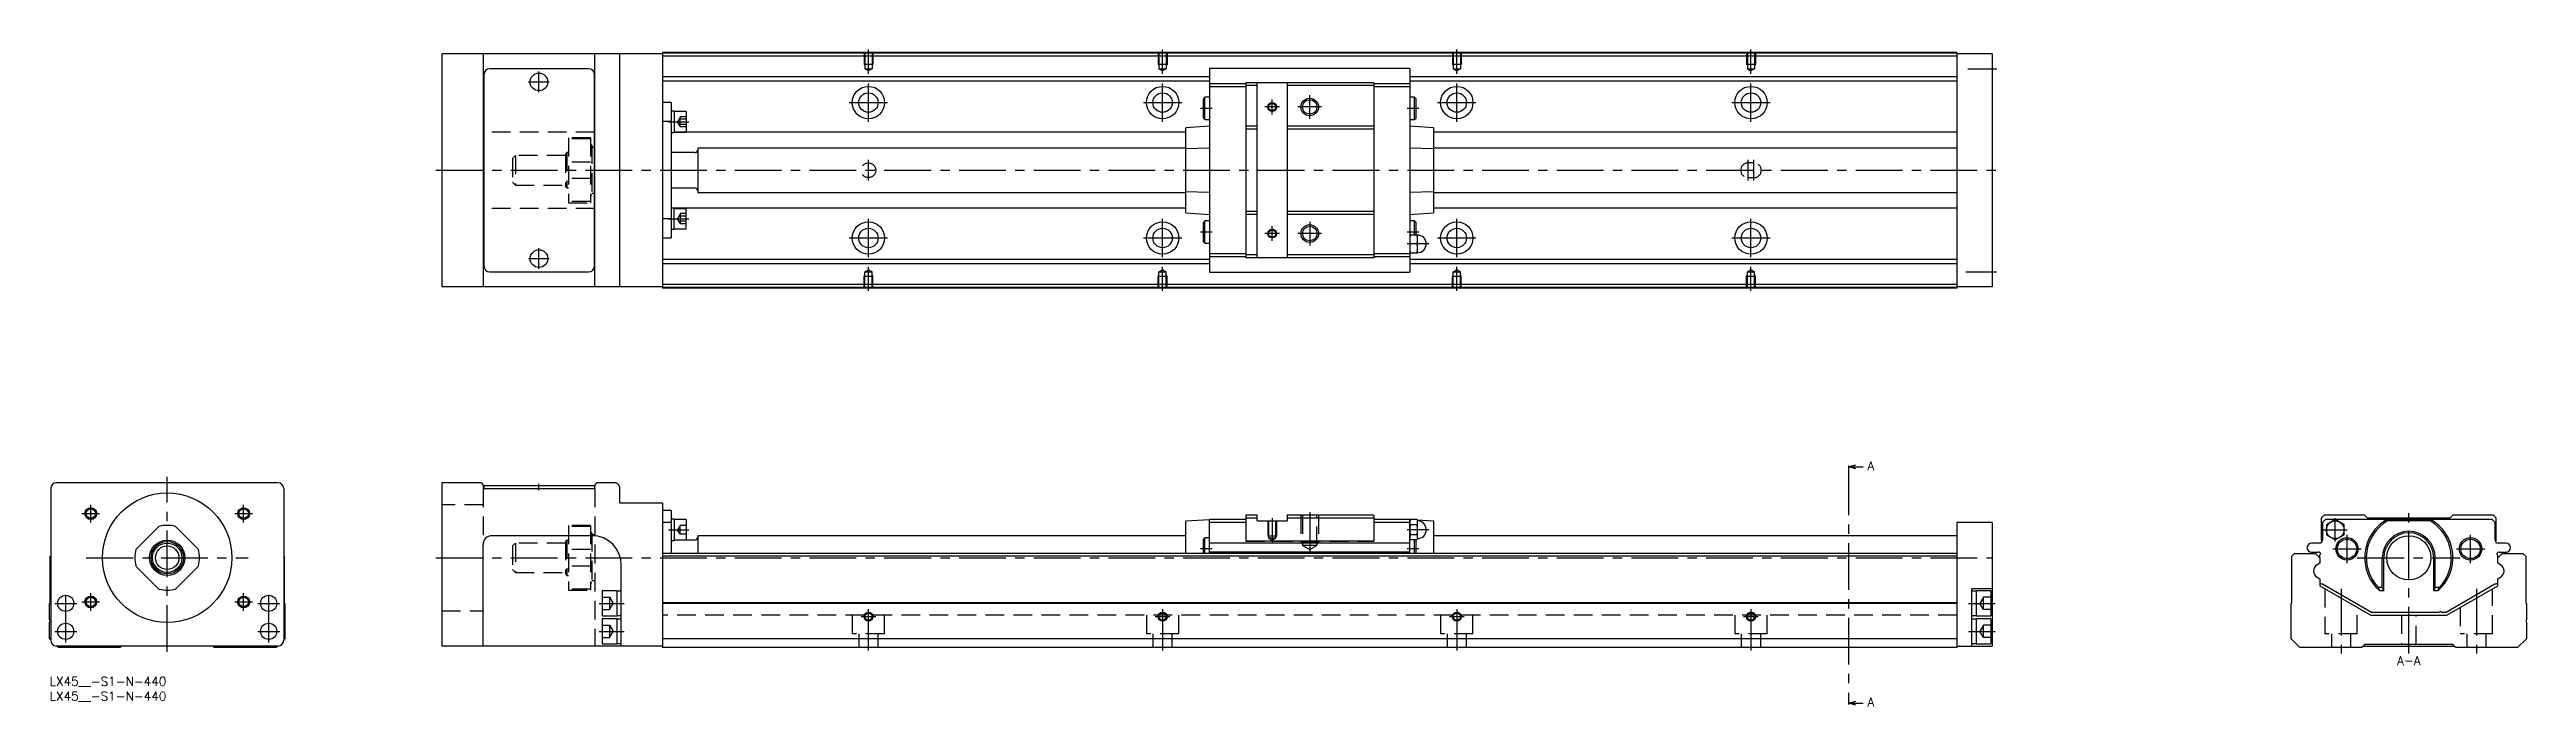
# Model space of a CAD drawing. Extents: x 0 to 842, y -10 to 213.
import ezdxf

# ---------------------------------------------------------------- set-up
doc = ezdxf.new("R2010")
doc.units = 0
doc.header["$LTSCALE"] = 0.5
doc.linetypes.add('CENTER', pattern=[50.8, 31.75, -6.35, 6.35, -6.35])
doc.linetypes.add('DASHED', pattern=[19.05, 12.7, -6.35])
for name, color, linetype in [('MSM_CENTER', 1, 'CENTER'), ('MSM_CONTINUOUS', 7, 'CONTINUOUS'), ('MSM_DASHED', 4, 'DASHED'), ('MSM_NARROW', 5, 'CONTINUOUS'), ('MSM_PART_NUMBER', 7, 'CONTINUOUS')]:
    doc.layers.add(name, color=color, linetype=linetype)
doc.styles.get("Standard").update_dxf_attribs({"font": 'txt.shx', "height": 3, "bigfont": 'bigfont.shx'})

# ---------------------------------------------------------------- blocks, each defined once
blk = doc.blocks.new('*U3')
at = {"layer": 'MSM_PART_NUMBER'}
blk.add_text('LX45__-S1-N-440', height=3, dxfattribs=at).set_placement((0, -3))
blk = doc.blocks.new('*U4')
at = {"layer": 'MSM_PART_NUMBER'}
blk.add_text('LX45__-S1-N-440', height=3, dxfattribs=at).set_placement((0, -8))

msp = doc.modelspace()

# ---------------------------------------------------------------- linework, layer by layer
at = {"layer": 'MSM_CENTER'}
for p, q in [((278.36, 204.91), (278.36, 213.12)), ((378.36, 204.91), (378.36, 213.12)), ((478.36, 204.91), (478.36, 213.12)), ((578.36, 204.91), (578.36, 213.12)), ((162.86, 202.12), (169.86, 202.12)), ((166.36, 198.62), (166.36, 205.62)), ((652.03, 206.62), (661.98, 206.62)), ((271.86, 195.12), (284.85, 195.12)), ((278.36, 188.62), (278.36, 201.62)), ((371.86, 195.12), (384.86, 195.12)), ((378.36, 188.62), (378.36, 201.62)), ((415.61, 191.12), (415.61, 196.12)), ((428.36, 189.62), (428.36, 197.62)), ((471.86, 195.12), (484.86, 195.12)), ((478.36, 188.62), (478.36, 201.62)), ((571.86, 195.12), (584.86, 195.12)), ((578.36, 188.62), (578.36, 201.62)), ((210.36, 188.58), (217.36, 188.58)), ((395.26, 193.12), (391.27, 193.12)), ((418.11, 193.62), (413.11, 193.62)), ((432.36, 193.62), (424.36, 193.62)), ((465.47, 193.12), (461.45, 193.12)), ((131.36, 172.12), (662.36, 172.12)), ((278.36, 168.62), (278.36, 175.62)), ((577.36, 168.62), (577.36, 175.62)), ((579.36, 168.62), (579.36, 175.62)), ((210.36, 155.67), (217.36, 155.67)), ((278.36, 142.62), (278.36, 155.62)), ((378.36, 142.62), (378.36, 155.62)), ((415.61, 148.12), (415.61, 153.12)), ((428.36, 154.62), (428.36, 146.62)), ((478.36, 142.62), (478.36, 155.62)), ((578.36, 142.62), (578.36, 155.62)), ((166.36, 138.62), (166.36, 145.62)), ((271.86, 149.12), (284.86, 149.12)), ((371.86, 149.12), (384.86, 149.12)), ((395.26, 151.12), (391.27, 151.12)), ((418.11, 150.62), (413.11, 150.62)), ((432.36, 150.62), (424.36, 150.62)), ((465.47, 151.12), (461.45, 151.12)), ((468.95, 147.12), (461.47, 147.12)), ((471.86, 149.12), (484.86, 149.12)), ((571.86, 149.12), (584.86, 149.12)), ((162.86, 142.12), (169.86, 142.12)), ((278.36, 131.12), (278.36, 139.33)), ((378.36, 131.12), (378.36, 139.33)), ((478.36, 131.12), (478.36, 139.33)), ((578.36, 131.12), (578.36, 139.33)), ((651.36, 137.62), (661.86, 137.62)), ((40, 8.5), (40, 68)), ((611.52, 70.87), (611.52, -8.37)), ((166.36, 63.5), (166.36, 65.6)), ((11.02, 55.5), (17.02, 55.5)), ((14.02, 52.5), (14.02, 58.5)), ((62.98, 55.5), (68.98, 55.5)), ((65.98, 52.5), (65.98, 58.5)), ((415.61, 54), (415.61, 45.5)), ((428.36, 56), (428.36, 42.3)), ((776.97, 46), (776.97, 54)), ((801.97, 8), (801.97, 56)), ((210.36, 50), (217.36, 50)), ((395.26, 43.5), (391.27, 43.5)), ((468.95, 50), (461.47, 50)), ((465.5, 43.5), (461.47, 43.5)), ((772.97, 50), (780.97, 50)), ((776.17, 43.5), (785.77, 43.5)), ((780.97, 38.7), (780.97, 48.3)), ((818.17, 43.5), (827.77, 43.5)), ((822.97, 38.7), (822.97, 48.3)), ((12.5, 40.5), (67.5, 40.5)), ((131.36, 40.5), (660.36, 40.5)), ((784.47, 40.5), (819.47, 40.5)), ((5.5, 11.75), (5.5, 28.75)), ((11.02, 25.5), (17.02, 25.5)), ((14.02, 22.5), (14.02, 28.5)), ((62.98, 25.5), (68.98, 25.5)), ((65.98, 22.5), (65.98, 28.5)), ((74.5, 11.75), (74.5, 28.75)), ((778.97, 29.97), (778.97, 8)), ((824.97, 29.97), (824.97, 8)), ((1.75, 25), (9.25, 25)), ((70.75, 25), (78.25, 25)), ((186.86, 25), (195.36, 25)), ((275.86, 20.5), (280.86, 20.5)), ((278.36, 9), (278.36, 23)), ((375.86, 20.5), (380.86, 20.5)), ((378.36, 23), (378.36, 9)), ((475.86, 20.5), (480.86, 20.5)), ((478.36, 23), (478.36, 9)), ((575.86, 20.5), (580.86, 20.5)), ((578.36, 23), (578.36, 9)), ((652.36, 25), (661.36, 25)), ((1.75, 15.5), (9.25, 15.5)), ((70.75, 15.5), (78.25, 15.5)), ((186.86, 15.5), (195.36, 15.5)), ((652.36, 15.5), (661.36, 15.5))]:
    msp.add_line(p, q, dxfattribs=at)
at = {"layer": 'MSM_CONTINUOUS'}
for p, q in [((133.36, 211.72), (133.36, 132.52)), ((208.36, 211.72), (133.36, 211.72)), ((147.36, 211.72), (147.36, 132.52)), ((185.36, 132.52), (185.36, 211.72)), ((193.86, 132.52), (193.86, 211.72)), ((648.36, 212.12), (208.36, 212.12)), ((208.36, 212.12), (208.36, 132.12)), ((648.36, 211.92), (208.36, 211.92)), ((648.36, 210.92), (208.36, 210.92)), ((648.36, 212.12), (648.36, 132.12)), ((660.36, 211.72), (648.36, 211.72)), ((660.36, 211.72), (660.36, 132.52)), ((147.66, 202.22), (147.36, 202.22)), ((147.66, 204.62), (147.66, 139.62)), ((183.26, 206.62), (149.66, 206.62)), ((185.26, 139.62), (185.26, 204.62)), ((185.36, 202.22), (185.26, 202.22)), ((394.31, 203.87), (208.36, 203.87)), ((394.31, 202.37), (208.36, 202.37)), ((462.41, 206.72), (394.31, 206.72)), ((394.31, 206.72), (394.31, 137.52)), ((462.41, 206.72), (462.41, 137.52)), ((648.36, 203.87), (462.41, 203.87)), ((648.36, 202.37), (462.41, 202.37)), ((147.66, 197.72), (147.36, 197.72)), ((185.36, 197.72), (185.26, 197.72)), ((211.36, 195.12), (208.36, 195.12)), ((211.36, 195.12), (211.36, 149.12)), ((392.71, 196.92), (392.21, 196.42)), ((392.21, 189.82), (392.21, 196.42)), ((394.31, 196.92), (392.71, 196.92)), ((392.71, 189.32), (392.71, 196.92)), ((406.61, 201.47), (394.31, 201.47)), ((406.61, 200.47), (394.31, 200.47)), ((450.11, 201.87), (406.61, 201.87)), ((406.61, 201.87), (406.61, 142.37)), ((410.51, 200.87), (406.61, 200.87)), ((410.51, 142.37), (410.51, 201.87)), ((420.71, 201.87), (420.71, 142.37)), ((450.11, 200.87), (420.71, 200.87)), ((450.11, 201.87), (450.11, 142.37)), ((462.41, 201.47), (450.11, 201.47)), ((462.41, 200.47), (450.11, 200.47)), ((464.01, 196.92), (462.41, 196.92)), ((464.01, 189.32), (464.01, 196.92)), ((464.51, 196.42), (464.01, 196.92)), ((464.51, 189.82), (464.51, 196.42)), ((211.36, 188.65), (208.36, 188.65)), ((212.36, 192.23), (211.36, 192.23)), ((212.36, 192.23), (212.36, 184.93)), ((216.36, 192.08), (212.36, 192.08)), ((216.36, 192.08), (216.36, 185.08)), ((394.31, 187.12), (386.31, 186.57)), ((386.31, 157.68), (386.31, 186.57)), ((392.21, 189.82), (392.71, 189.32)), ((392.71, 189.32), (394.31, 189.32)), ((410.51, 187.12), (406.61, 187.12)), ((410.51, 186.12), (406.61, 186.12)), ((450.11, 187.12), (420.71, 187.12)), ((450.11, 186.12), (420.71, 186.12)), ((462.41, 189.32), (464.01, 189.32)), ((470.41, 186.57), (462.41, 187.12)), ((464.01, 189.32), (464.51, 189.82)), ((470.41, 186.57), (470.41, 157.68)), ((147.66, 185.12), (147.36, 185.12)), ((185.36, 185.12), (185.26, 185.12)), ((185.36, 179.87), (185.26, 179.87)), ((211.36, 184.93), (212.36, 184.93)), ((219.36, 178.12), (211.36, 178.12)), ((212.36, 185.08), (216.36, 185.08)), ((386.31, 185.05), (212.36, 185.05)), ((220.36, 179.62), (220.36, 164.62)), ((386.31, 179.62), (220.36, 179.62)), ((394.31, 179.61), (386.31, 179.36)), ((470.41, 179.36), (462.41, 179.61)), ((648.36, 185.05), (470.41, 185.05)), ((648.36, 179.62), (470.41, 179.62)), ((185.26, 164.37), (185.36, 164.37)), ((211.36, 166.12), (219.36, 166.12)), ((220.36, 164.62), (386.31, 164.62)), ((386.31, 164.89), (394.31, 164.64)), ((462.41, 164.64), (470.41, 164.89)), ((470.41, 164.62), (648.36, 164.62)), ((147.66, 159.12), (147.36, 159.12)), ((185.36, 159.12), (185.26, 159.12)), ((211.36, 155.6), (208.36, 155.6)), ((211.36, 159.32), (212.36, 159.32)), ((212.36, 152.02), (211.36, 152.02)), ((212.36, 152.02), (212.36, 159.32)), ((386.31, 159.2), (212.36, 159.2)), ((212.36, 159.17), (216.36, 159.17)), ((216.36, 152.17), (212.36, 152.17)), ((216.36, 152.17), (216.36, 159.17)), ((386.31, 157.68), (394.31, 157.12)), ((392.71, 154.92), (392.21, 154.42)), ((392.21, 147.82), (392.21, 154.42)), ((394.31, 154.92), (392.71, 154.92)), ((392.71, 147.32), (392.71, 154.92)), ((410.51, 158.12), (406.61, 158.12)), ((410.51, 157.12), (406.61, 157.12)), ((450.11, 158.12), (420.71, 158.12)), ((450.11, 157.12), (420.71, 157.12)), ((462.41, 157.12), (470.41, 157.68)), ((464.01, 154.92), (462.41, 154.92)), ((464.51, 154.42), (464.01, 154.92)), ((464.01, 150.12), (464.01, 154.92)), ((464.51, 150.12), (464.51, 154.42)), ((648.36, 159.2), (470.41, 159.2)), ((147.66, 146.52), (147.36, 146.52)), ((185.36, 146.52), (185.26, 146.52)), ((208.36, 149.12), (211.36, 149.12)), ((392.21, 147.82), (392.71, 147.32)), ((392.71, 147.32), (394.31, 147.32)), ((406.61, 143.77), (394.31, 143.77)), ((410.51, 143.37), (406.61, 143.37)), ((450.11, 143.37), (420.71, 143.37)), ((462.41, 143.77), (450.11, 143.77)), ((465.01, 150.12), (462.41, 150.12)), ((462.41, 144.12), (465.01, 144.12)), ((464.89, 147.12), (462.53, 147.12)), ((465.01, 144.12), (465.01, 150.12)), ((147.36, 142.02), (147.66, 142.02)), ((149.66, 137.62), (183.26, 137.62)), ((185.26, 142.02), (185.36, 142.02)), ((394.31, 141.87), (208.36, 141.87)), ((394.31, 140.37), (208.36, 140.37)), ((406.61, 142.77), (394.31, 142.77)), ((394.31, 137.52), (462.41, 137.52)), ((450.11, 142.37), (406.61, 142.37)), ((462.41, 142.77), (450.11, 142.77)), ((648.36, 141.87), (462.41, 141.87)), ((648.36, 140.37), (462.41, 140.37)), ((208.36, 132.52), (133.36, 132.52)), ((648.36, 133.32), (208.36, 133.32)), ((648.36, 132.32), (208.36, 132.32)), ((648.36, 132.12), (208.36, 132.12)), ((660.36, 132.52), (648.36, 132.52)), ((611.52, 71.37), (614.02, 72.04)), ((611.52, 71.87), (611.52, 70.87)), ((611.52, 71.37), (616.52, 71.37)), ((614.02, 70.7), (611.52, 71.37)), ((0.4, 64), (0.4, 12.5)), ((77.6, 66), (2.4, 66)), ((79.6, 64), (79.6, 12.5)), ((133.36, 66), (133.36, 10.5)), ((146.36, 66), (133.36, 66)), ((147.36, 65), (147.36, 64)), ((147.36, 64), (185.36, 64)), ((147.66, 65), (147.66, 64)), ((147.66, 65), (185.26, 65)), ((163.36, 65.1), (169.36, 65.1)), ((163.36, 65.1), (163.36, 65)), ((169.36, 65), (169.36, 65.1)), ((185.26, 65), (185.26, 64)), ((185.36, 64), (185.36, 65)), ((191.86, 66), (186.36, 66)), ((193.86, 59), (193.86, 64)), ((208.36, 59), (193.86, 59)), ((208.36, 59), (208.36, 10)), ((29.36, 43.3), (37.2, 51.14)), ((42.8, 51.14), (50.64, 43.3)), ((211.36, 56.5), (208.36, 56.5)), ((211.36, 52.5), (208.36, 52.5)), ((211.36, 56.5), (211.36, 42)), ((212.36, 53.65), (211.36, 53.65)), ((212.36, 53.65), (212.36, 46.35)), ((216.36, 53.5), (212.36, 53.5)), ((216.36, 53.5), (216.36, 46.5)), ((386.31, 53), (394.31, 53.5)), ((386.31, 42), (386.31, 53)), ((406.61, 53.5), (394.31, 53.5)), ((394.31, 42), (394.31, 53.5)), ((406.61, 52.5), (394.31, 52.5)), ((406.61, 55), (406.61, 46.15)), ((410.51, 55), (406.61, 55)), ((410.51, 54), (406.61, 54)), ((410.51, 53), (410.51, 55)), ((410.51, 53), (420.71, 53)), ((420.71, 55), (420.71, 53)), ((450.11, 55), (420.71, 55)), ((450.11, 54), (420.71, 54)), ((450.11, 55), (450.11, 46.15)), ((462.41, 53.5), (450.11, 53.5)), ((462.41, 52.5), (450.11, 52.5)), ((462.41, 53.5), (462.98, 53.46)), ((462.41, 42), (462.41, 53.5)), ((462.53, 53.46), (462.41, 53)), ((462.42, 52.41), (462.41, 52.6)), ((464.89, 53.46), (462.53, 53.46)), ((464.89, 51.73), (462.53, 51.73)), ((465.01, 53), (464.89, 53.46)), ((464.92, 53.34), (470.41, 53)), ((465.01, 47), (465.01, 53)), ((470.41, 53), (470.41, 42)), ((660.36, 52.5), (648.36, 52.5)), ((648.36, 52.5), (648.36, 10)), ((660.36, 52.5), (660.36, 10.5)), ((773.22, 55), (772.22, 54)), ((772.22, 54), (772.22, 46.62)), ((773.62, 53.5), (772.62, 52.5)), ((772.62, 52.5), (772.62, 46.5)), ((786.97, 55), (773.22, 55)), ((830.32, 53.5), (773.62, 53.5)), ((776.97, 53.46), (773.97, 51.73)), ((773.97, 51.73), (773.97, 48.27)), ((779.97, 51.73), (776.97, 53.46)), ((779.97, 48.27), (779.97, 51.73)), ((787.97, 54), (786.97, 55)), ((815.97, 54), (787.97, 54)), ((794.49, 53.5), (794.74, 53)), ((809.2, 53), (794.74, 53)), ((809.2, 53), (809.45, 53.5)), ((816.97, 55), (815.97, 54)), ((830.72, 55), (816.97, 55)), ((831.32, 52.5), (830.32, 53.5)), ((831.72, 54), (830.72, 55)), ((831.32, 46.5), (831.32, 52.5)), ((831.72, 46.62), (831.72, 54)), ((147.36, 10.5), (147.36, 45)), ((184.36, 48), (150.36, 48)), ((211.36, 46.35), (212.36, 46.35)), ((219.36, 46.5), (212.36, 46.5)), ((220.36, 48), (220.36, 42)), ((386.31, 48), (220.36, 48)), ((392.71, 47.3), (392.21, 46.8)), ((392.21, 42), (392.21, 46.8)), ((392.71, 42), (392.71, 47.3)), ((394.31, 47.3), (392.71, 47.3)), ((462.41, 45.5), (394.31, 45.5)), ((462.41, 42.4), (394.31, 42.4)), ((450.11, 46.15), (406.61, 46.15)), ((462.41, 47), (462.53, 46.54)), ((464.89, 48.27), (462.53, 48.27)), ((464.89, 46.54), (462.53, 46.54)), ((464.01, 42), (464.01, 46.54)), ((464.51, 42), (464.51, 46.54)), ((464.89, 46.54), (465.01, 47)), ((648.36, 48), (470.41, 48)), ((771.62, 45.5), (768.92, 45.5)), ((768.92, 42.4), (771.22, 42.4)), ((773.97, 48.27), (776.97, 46.54)), ((776.97, 46.54), (779.97, 48.27)), ((835.02, 45.5), (832.32, 45.5)), ((832.72, 42.4), (835.02, 42.4)), ((0.2, 41), (0.4, 41.2)), ((0.2, 25.2), (0.2, 41)), ((37.2, 29.86), (29.36, 37.7)), ((50.64, 37.7), (42.8, 29.86)), ((79.6, 41.2), (79.8, 41)), ((79.8, 41), (79.8, 25.2)), ((194.36, 10.5), (194.36, 38)), ((648.36, 42), (208.36, 42)), ((648.36, 41), (208.36, 41)), ((762.17, 41), (763.17, 42)), ((762.17, 25.2), (762.17, 41)), ((763.17, 42), (770.22, 42)), ((770.22, 42), (771.72, 40.5)), ((771.72, 38.61), (770.83, 38.1)), ((770.83, 33.9), (771.72, 33.39)), ((771.67, 41.2), (771.67, 40.55)), ((771.72, 40.5), (771.72, 38.61)), ((792.97, 30.44), (792.97, 40.5)), ((793.47, 29.22), (793.47, 40.5)), ((810.47, 29.22), (810.47, 40.5)), ((810.97, 30.44), (810.97, 40.5)), ((832.22, 40.5), (833.72, 42)), ((832.22, 38.61), (832.22, 40.5)), ((833.12, 38.1), (832.22, 38.61)), ((832.22, 33.39), (833.12, 33.9)), ((832.27, 40.55), (832.27, 41.2)), ((833.72, 42), (840.77, 42)), ((840.77, 42), (841.77, 41)), ((841.77, 41), (841.77, 25.2)), ((192.86, 29.25), (187.86, 29.25)), ((187.86, 29.25), (187.86, 20.75)), ((192.86, 29.25), (192.86, 20.75)), ((194.36, 29.15), (192.86, 29.15)), ((660.36, 30), (653.36, 30)), ((653.36, 30), (653.36, 10.5)), ((654.86, 29.15), (653.36, 29.15)), ((659.86, 29.25), (654.86, 29.25)), ((654.86, 29.25), (654.86, 20.75)), ((659.86, 29.25), (659.86, 20.75)), ((771.72, 33.39), (771.72, 31)), ((771.72, 31), (789.04, 21)), ((772.47, 31.61), (772.67, 31.61)), ((772.67, 31.61), (789.31, 22)), ((792.97, 30.44), (791.61, 30.44)), ((793.47, 29.22), (792.08, 29.22)), ((793.47, 29.22), (792.97, 30.44)), ((810.97, 30.44), (810.47, 29.22)), ((811.86, 29.22), (810.47, 29.22)), ((812.33, 30.44), (810.97, 30.44)), ((814.63, 22), (831.27, 31.61)), ((814.9, 21), (832.22, 31)), ((831.27, 31.61), (831.47, 31.61)), ((832.22, 31), (832.22, 33.39)), ((0, 25), (0.2, 25.2)), ((0, 19.4), (0, 25)), ((0, 13), (0, 18.6)), ((79.8, 25.2), (80, 25)), ((80, 25), (80, 13)), ((187.86, 20.75), (192.86, 20.75)), ((192.86, 19.75), (187.86, 19.75)), ((187.86, 19.75), (187.86, 11.25)), ((192.86, 20.85), (194.36, 20.85)), ((192.86, 19.75), (192.86, 11.25)), ((194.36, 19.65), (192.86, 19.65)), ((648.36, 25.2), (208.36, 25.2)), ((648.36, 25), (208.36, 25)), ((653.36, 20.85), (654.86, 20.85)), ((654.86, 19.65), (653.36, 19.65)), ((654.86, 20.75), (659.86, 20.75)), ((659.86, 19.75), (654.86, 19.75)), ((654.86, 19.75), (654.86, 11.25)), ((659.86, 19.75), (659.86, 11.25)), ((761.97, 25), (762.17, 25.2)), ((761.97, 13), (761.97, 25)), ((789.04, 21), (814.9, 21)), ((789.31, 22), (812.32, 22)), ((813.12, 22), (814.63, 22)), ((841.77, 25.2), (841.97, 25)), ((841.97, 25), (841.97, 19.4)), ((841.97, 18.6), (841.97, 13)), ((0.4, 12.6), (0, 13)), ((77.6, 10.5), (2.4, 10.5)), ((3, 10), (2.5, 10.5)), ((24, 10), (3, 10)), ((24.5, 10.5), (24, 10)), ((56, 10), (55.5, 10.5)), ((77, 10), (56, 10)), ((77.5, 10.5), (77, 10)), ((80, 13), (79.6, 12.6)), ((208.36, 10.5), (133.36, 10.5)), ((187.86, 11.25), (192.86, 11.25)), ((192.86, 11.35), (194.36, 11.35)), ((648.36, 13), (208.36, 13)), ((648.36, 10), (208.36, 10)), ((648.36, 10.5), (660.36, 10.5)), ((653.36, 11.35), (654.86, 11.35)), ((654.86, 11.25), (659.86, 11.25)), ((764.97, 10), (761.97, 13)), ((785.97, 10), (764.97, 10)), ((786.97, 11), (785.97, 10)), ((786.47, 10.5), (817.47, 10.5)), ((816.97, 11), (786.97, 11)), ((817.97, 10), (816.97, 11)), ((838.97, 10), (817.97, 10)), ((841.97, 13), (838.97, 10)), ((611.52, -8.87), (614.02, -8.2)), ((611.52, -8.37), (611.52, -9.37)), ((611.52, -8.87), (616.52, -8.87)), ((614.02, -9.54), (611.52, -8.87))]:
    msp.add_line(p, q, dxfattribs=at)
for centre, radius in [((166.36, 202.12), 3), ((278.36, 195.12), 5.5), ((278.36, 195.12), 3.3), ((378.36, 195.12), 5.5), ((378.36, 195.12), 3.3), ((415.61, 193.62), 1.23), ((428.36, 193.62), 2.46), ((478.36, 195.12), 5.5), ((478.36, 195.12), 3.3), ((578.36, 195.12), 5.5), ((578.36, 195.12), 3.3), ((278.36, 149.12), 5.5), ((278.36, 149.12), 3.3), ((378.36, 149.12), 5.5), ((378.36, 149.12), 3.3), ((415.61, 150.62), 1.23), ((428.36, 150.62), 2.46), ((478.36, 149.12), 5.5), ((478.36, 149.12), 3.3), ((578.36, 149.12), 5.5), ((578.36, 149.12), 3.3), ((166.36, 142.12), 3), ((40, 40.5), 22), ((14.02, 55.5), 1.62), ((65.98, 55.5), 1.62), ((776.97, 50), 3), ((40, 40.5), 6), ((40, 40.5), 5.5), ((40, 40.5), 5), ((40, 40.5), 4), ((780.97, 43.5), 3.8), ((780.97, 43.5), 3.3), ((801.97, 40.5), 7.5), ((822.97, 43.5), 3.8), ((822.97, 43.5), 3.3), ((5.5, 25), 2.75), ((14.02, 25.5), 1.62), ((65.98, 25.5), 1.62), ((74.5, 25), 2.75), ((5.5, 15.5), 2.75), ((74.5, 15.5), 2.75), ((278.36, 20.5), 1.23), ((378.36, 20.5), 1.23), ((478.36, 20.5), 1.23), ((578.36, 20.5), 1.23)]:
    msp.add_circle(centre, radius, dxfattribs=at)
for centre, radius, start, end in [((149.66, 204.62), 2, 90, 180), ((183.26, 204.62), 2, 0, 90), ((219.36, 179.12), 1, 270, 0), ((219.36, 165.12), 1, 0, 90), ((472.1, 148.58), 9.69, 170.8086, 179.713), ((472.11, 148.67), 9.7, 180.28862, 189.18978), ((472.1, 145.58), 9.69, 170.8086, 179.713), ((472.11, 145.67), 9.7, 180.28862, 189.18978), ((455.31, 148.58), 9.7, 0.28862, 9.18978), ((455.32, 148.67), 9.69, 350.8086, 359.713), ((455.31, 145.58), 9.7, 0.28862, 9.18978), ((455.32, 145.67), 9.69, 350.8086, 359.713), ((465.01, 147.12), 3, 270, 90), ((149.66, 139.62), 2, 180, 270), ((183.26, 139.62), 2, 270, 0), ((2.4, 64), 2, 90, 180), ((77.6, 64), 2, 0, 90), ((146.36, 65), 1, 360, 90), ((186.37, 64.99), 1.01, 90.69584, 179.30416), ((191.86, 64), 2, 359.99784, 90.00216), ((40, 40.5), 11, 75.27264, 104.72736), ((465.72, 52.57), 3.31, 164.22771, 179.4294), ((465.72, 52.63), 3.31, 180.57378, 195.76911), ((475.3, 49.95), 12.89, 172.03062, 179.75617), ((461.7, 52.56), 3.31, 0.57378, 15.76911), ((461.7, 52.63), 3.31, 344.22771, 359.4294), ((452.12, 49.94), 12.89, 0.24521, 7.968), ((465.01, 50), 3, 270, 90), ((801.97, 40.5), 15, 119.92643, 228.76392), ((801.97, 40.5), 14.44, 120.05097, 224.15139), ((801.97, 40.5), 14.44, 315.84861, 59.94903), ((801.97, 40.5), 15, 311.23608, 60.07357), ((40, 40.5), 11, 165.27264, 194.72736), ((40, 40.5), 11, 345.27264, 14.72736), ((150.36, 45), 3, 90, 180), ((184.36, 38), 10, 0, 90), ((219.36, 47.5), 1, 270, 0), ((475.87, 50.1), 13.46, 180.40698, 187.80623), ((465.72, 47.37), 3.31, 164.22771, 179.4294), ((465.72, 47.44), 3.31, 180.57378, 195.76911), ((451.55, 50.1), 13.46, 352.19377, 359.59302), ((461.7, 47.37), 3.31, 0.57378, 15.76911), ((461.7, 47.43), 3.31, 344.22771, 359.4294), ((768.92, 43.95), 1.55, 90, 270), ((771.22, 41.4), 1, 30.09191, 90), ((771.62, 46.5), 1, 270, 0), ((772.72, 46.62), 0.5, 180, 251.07258), ((801.97, 40.5), 9, 0, 180), ((801.97, 40.5), 8.5, 0, 180), ((832.32, 46.5), 1, 180, 270), ((831.22, 46.62), 0.5, 289.00551, 0), ((832.72, 41.4), 1, 90, 149.90809), ((835.02, 43.95), 1.55, 270, 90), ((772.13, 35.85), 2.6, 120.00003, 176.58933), ((772.13, 36.15), 2.6, 183.41067, 239.99996), ((772.47, 41.2), 0.8, 118.74892, 180), ((831.47, 41.2), 0.8, 0, 61.25108), ((831.82, 35.85), 2.6, 3.41067, 59.99996), ((831.82, 36.15), 2.6, 300.00004, 356.58933), ((40, 40.5), 11, 255.27264, 284.72736), ((772.47, 32.41), 0.8, 200.37237, 270), ((805.6, 35.16), 14.76, 198.65668, 203.74193), ((798.26, 35.2), 14.86, 336.27386, 341.32752), ((831.47, 32.41), 0.8, 270, 339.63587), ((-0.3, 19), 0.5, 306.8699, 53.1301), ((812.72, 21.7), 0.5, 36.8699, 143.1301), ((842.27, 19), 0.5, 126.8699, 233.1301), ((2.4, 12.5), 2, 180, 270), ((77.6, 12.5), 2, 270, 0)]:
    msp.add_arc(centre, radius, start, end, dxfattribs=at)
at = {"layer": 'MSM_DASHED'}
for p, q in [((276.86, 212.12), (276.86, 208.12)), ((277.13, 212.12), (277.13, 206.62)), ((279.59, 212.12), (279.59, 206.62)), ((279.86, 212.12), (279.86, 208.12)), ((376.86, 212.12), (376.86, 208.12)), ((377.13, 212.12), (377.13, 206.62)), ((379.59, 212.12), (379.59, 206.62)), ((379.86, 212.12), (379.86, 208.12)), ((476.86, 212.12), (476.86, 208.12)), ((477.13, 212.12), (477.13, 206.62)), ((479.59, 212.12), (479.59, 206.62)), ((479.86, 212.12), (479.86, 208.12)), ((576.86, 212.12), (576.86, 208.12)), ((577.13, 212.12), (577.13, 206.62)), ((579.59, 212.12), (579.59, 206.62)), ((579.86, 212.12), (579.86, 208.12)), ((276.86, 208.12), (277.13, 207.66)), ((276.86, 208.12), (279.86, 208.12)), ((277.13, 206.62), (278.36, 205.91)), ((277.13, 206.62), (279.59, 206.62)), ((279.59, 206.62), (278.36, 205.91)), ((279.86, 208.12), (279.59, 207.66)), ((376.86, 208.12), (379.86, 208.12)), ((376.86, 208.12), (377.13, 207.66)), ((377.13, 206.62), (379.59, 206.62)), ((377.13, 206.62), (378.36, 205.91)), ((379.59, 206.62), (378.36, 205.91)), ((379.86, 208.12), (379.59, 207.66)), ((476.86, 208.12), (479.86, 208.12)), ((476.86, 208.12), (477.13, 207.66)), ((477.13, 206.62), (479.59, 206.62)), ((477.13, 206.62), (478.36, 205.91)), ((479.59, 206.62), (478.36, 205.91)), ((479.86, 208.12), (479.59, 207.66)), ((576.86, 208.12), (579.86, 208.12)), ((576.86, 208.12), (577.13, 207.66)), ((577.13, 206.62), (579.59, 206.62)), ((577.13, 206.62), (578.36, 205.91)), ((579.59, 206.62), (578.36, 205.91)), ((579.86, 208.12), (579.59, 207.66)), ((214.36, 190.08), (213.49, 188.58)), ((214.36, 187.08), (213.49, 188.58)), ((214.36, 186.85), (214.36, 190.31)), ((216.36, 190.31), (214.36, 190.31)), ((216.36, 189.45), (214.36, 189.45)), ((216.36, 187.71), (214.36, 187.71)), ((216.36, 186.85), (214.36, 186.85)), ((185.26, 185.12), (147.66, 185.12)), ((158.36, 177.12), (157.36, 176.12)), ((158.36, 177.12), (158.36, 167.12)), ((175.36, 177.12), (158.36, 177.12)), ((175.86, 178.12), (175.36, 177.62)), ((175.36, 177.62), (175.36, 166.62)), ((175.86, 178.12), (175.86, 166.12)), ((176.36, 178.12), (175.86, 178.12)), ((183.86, 183.12), (176.36, 183.12)), ((176.36, 183.12), (176.36, 161.12)), ((183.86, 182.76), (176.36, 182.76)), ((183.86, 183.12), (183.86, 161.12)), ((184.36, 180.62), (183.86, 180.62)), ((184.36, 180.62), (184.36, 163.62)), ((185.26, 179.87), (184.36, 179.87)), ((157.36, 176.12), (157.36, 168.12)), ((183.86, 174.92), (176.36, 174.92)), ((183.86, 169.33), (176.36, 169.33)), ((579.36, 174.62), (577.36, 174.62)), ((577.36, 169.62), (579.36, 169.62)), ((157.36, 168.12), (158.36, 167.12)), ((158.36, 167.12), (175.36, 167.12)), ((175.36, 166.62), (175.86, 166.12)), ((175.86, 166.12), (176.36, 166.12)), ((183.86, 161.49), (176.36, 161.49)), ((176.36, 161.12), (183.86, 161.12)), ((183.86, 163.62), (184.36, 163.62)), ((184.36, 164.37), (185.26, 164.37)), ((185.26, 159.12), (147.66, 159.12)), ((214.36, 157.17), (213.49, 155.67)), ((214.36, 154.17), (213.49, 155.67)), ((214.36, 157.4), (214.36, 153.94)), ((216.36, 157.4), (214.36, 157.4)), ((216.36, 156.54), (214.36, 156.54)), ((216.36, 154.8), (214.36, 154.8)), ((216.36, 153.94), (214.36, 153.94)), ((276.86, 136.12), (277.13, 136.59)), ((276.86, 132.12), (276.86, 136.12)), ((276.86, 136.12), (279.86, 136.12)), ((277.13, 137.62), (278.36, 138.33)), ((277.13, 132.12), (277.13, 137.62)), ((277.13, 137.62), (279.59, 137.62)), ((279.59, 137.62), (278.36, 138.33)), ((279.59, 132.12), (279.59, 137.62)), ((279.86, 136.12), (279.59, 136.59)), ((279.86, 132.12), (279.86, 136.12)), ((376.86, 136.12), (377.13, 136.59)), ((376.86, 136.12), (379.86, 136.12)), ((376.86, 132.12), (376.86, 136.12)), ((377.13, 137.62), (378.36, 138.33)), ((377.13, 137.62), (379.59, 137.62)), ((377.13, 132.12), (377.13, 137.62)), ((379.59, 137.62), (378.36, 138.33)), ((379.59, 132.12), (379.59, 137.62)), ((379.86, 136.12), (379.59, 136.59)), ((379.86, 132.12), (379.86, 136.12)), ((476.86, 136.12), (477.13, 136.59)), ((476.86, 136.12), (479.86, 136.12)), ((476.86, 132.12), (476.86, 136.12)), ((477.13, 137.62), (478.36, 138.33)), ((477.13, 137.62), (479.59, 137.62)), ((477.13, 132.12), (477.13, 137.62)), ((479.59, 137.62), (478.36, 138.33)), ((479.59, 132.12), (479.59, 137.62)), ((479.86, 136.12), (479.59, 136.59)), ((479.86, 132.12), (479.86, 136.12)), ((576.86, 136.12), (577.13, 136.59)), ((576.86, 136.12), (579.86, 136.12)), ((576.86, 132.12), (576.86, 136.12)), ((577.13, 137.62), (578.36, 138.33)), ((577.13, 137.62), (579.59, 137.62)), ((577.13, 132.12), (577.13, 137.62)), ((579.59, 137.62), (578.36, 138.33)), ((579.59, 132.12), (579.59, 137.62)), ((579.86, 136.12), (579.59, 136.59)), ((579.86, 132.12), (579.86, 136.12)), ((147.36, 64), (147.36, 45)), ((185.36, 64), (185.36, 10.5)), ((147.36, 58.5), (133.36, 58.5)), ((176.36, 51.5), (176.36, 29.5)), ((183.86, 51.5), (176.36, 51.5)), ((183.86, 51.14), (176.36, 51.14)), ((183.86, 51.5), (183.86, 29.5)), ((214.36, 51.5), (213.49, 50)), ((214.36, 48.5), (214.36, 51.5)), ((216.36, 51.5), (214.36, 51.5)), ((414.11, 53), (414.11, 48)), ((414.38, 53), (414.38, 47.21)), ((416.84, 47.21), (416.84, 53)), ((417.11, 53), (417.11, 48)), ((425.36, 55), (425.36, 46)), ((425.9, 55), (425.9, 44.72)), ((430.82, 44.72), (430.82, 55)), ((431.36, 55), (431.36, 46)), ((158.36, 45.5), (157.36, 44.5)), ((157.36, 44.5), (157.36, 36.5)), ((158.36, 45.5), (158.36, 35.5)), ((175.36, 45.5), (158.36, 45.5)), ((175.86, 46.5), (175.36, 46)), ((175.36, 46), (175.36, 35)), ((175.86, 46.5), (175.86, 34.5)), ((176.36, 46.5), (175.86, 46.5)), ((183.86, 43.3), (176.36, 43.3)), ((184.36, 49), (183.86, 49)), ((184.36, 49), (184.36, 32)), ((185.36, 48.25), (184.36, 48.25)), ((214.36, 48.5), (213.49, 50)), ((214.36, 50), (216.36, 50)), ((216.36, 48.5), (214.36, 48.5)), ((406.61, 46.15), (450.11, 46.15)), ((414.11, 48), (417.11, 48)), ((414.11, 48), (414.38, 47.53)), ((414.38, 47.21), (415.61, 46.5)), ((416.84, 47.21), (414.38, 47.21)), ((415.61, 46.5), (416.84, 47.21)), ((417.11, 48), (416.84, 47.53)), ((425.36, 46), (425.9, 45.06)), ((425.36, 46), (431.36, 46)), ((425.9, 44.72), (428.36, 43.3)), ((430.82, 44.72), (425.9, 44.72)), ((428.36, 43.3), (430.82, 44.72)), ((431.36, 46), (430.82, 45.06)), ((157.36, 36.5), (158.36, 35.5)), ((158.36, 35.5), (175.36, 35.5)), ((175.36, 35), (175.86, 34.5)), ((175.86, 34.5), (176.36, 34.5)), ((183.86, 37.7), (176.36, 37.7)), ((183.86, 29.86), (176.36, 29.86)), ((176.36, 29.5), (183.86, 29.5)), ((183.86, 32), (184.36, 32)), ((184.36, 32.75), (185.36, 32.75)), ((187.86, 27.12), (190.36, 27.12)), ((190.36, 27.12), (190.36, 22.87)), ((190.36, 27.12), (191.59, 25)), ((657.36, 27.12), (656.13, 25)), ((659.86, 27.12), (657.36, 27.12)), ((657.36, 22.87), (657.36, 27.12)), ((773.47, 29.99), (773.47, 14.7)), ((830.47, 14.7), (830.47, 29.99)), ((133.36, 22.5), (147.36, 22.5)), ((187.86, 25), (190.36, 25)), ((187.86, 22.87), (190.36, 22.87)), ((187.86, 17.62), (190.36, 17.62)), ((190.36, 22.87), (191.59, 25)), ((190.36, 17.62), (191.59, 15.5)), ((190.36, 17.62), (190.36, 13.37)), ((648.36, 25.2), (208.36, 25.2)), ((648.36, 25), (208.36, 25)), ((648.36, 21), (208.36, 21)), ((272.86, 21), (272.86, 14.7)), ((283.86, 14.7), (283.86, 21)), ((372.86, 21), (372.86, 14.7)), ((383.86, 14.7), (383.86, 21)), ((472.86, 21), (472.86, 14.7)), ((483.86, 14.7), (483.86, 21)), ((572.86, 21), (572.86, 14.7)), ((583.86, 14.7), (583.86, 21)), ((657.36, 22.87), (656.13, 25)), ((657.36, 17.62), (656.13, 15.5)), ((657.36, 25), (659.86, 25)), ((659.86, 22.87), (657.36, 22.87)), ((657.36, 13.37), (657.36, 17.62)), ((659.86, 17.62), (657.36, 17.62)), ((784.47, 14.7), (784.47, 23.64)), ((799.47, 21), (799.47, 11)), ((804.47, 11), (804.47, 21)), ((819.47, 23.64), (819.47, 14.7)), ((187.86, 15.5), (190.36, 15.5)), ((187.86, 13.37), (190.36, 13.37)), ((190.36, 13.37), (191.59, 15.5)), ((283.86, 14.7), (272.86, 14.7)), ((275.06, 14.7), (275.06, 10)), ((281.66, 10), (281.66, 14.7)), ((383.86, 14.7), (372.86, 14.7)), ((375.06, 14.7), (375.06, 10)), ((381.66, 10), (381.66, 14.7)), ((483.86, 14.7), (472.86, 14.7)), ((475.06, 14.7), (475.06, 10)), ((481.66, 10), (481.66, 14.7)), ((583.86, 14.7), (572.86, 14.7)), ((575.06, 14.7), (575.06, 10)), ((581.66, 10), (581.66, 14.7)), ((657.36, 13.37), (656.13, 15.5)), ((657.36, 15.5), (659.86, 15.5)), ((659.86, 13.37), (657.36, 13.37)), ((784.47, 14.7), (773.47, 14.7)), ((775.67, 14.7), (775.67, 10)), ((782.27, 10), (782.27, 14.7)), ((830.47, 14.7), (819.47, 14.7)), ((821.67, 14.7), (821.67, 10)), ((828.27, 10), (828.27, 14.7))]:
    msp.add_line(p, q, dxfattribs=at)
msp.add_circle((278.36, 172.12), 2.5, dxfattribs=at)
for centre, start, end in [((577.36, 172.12), 90, 270), ((579.36, 172.12), 270, 90)]:
    msp.add_arc(centre, 2.5, start, end, dxfattribs=at)
at = {"layer": 'MSM_NARROW'}
for centre, radius in [((415.61, 193.62), 1.5), ((428.36, 193.62), 3), ((415.61, 150.62), 1.5), ((428.36, 150.62), 3), ((14.02, 55.5), 2), ((65.98, 55.5), 2), ((14.02, 25.5), 2), ((65.98, 25.5), 2), ((278.36, 20.5), 1.5), ((378.36, 20.5), 1.5), ((478.36, 20.5), 1.5), ((578.36, 20.5), 1.5)]:
    msp.add_circle(centre, radius, dxfattribs=at)

# ---------------------------------------------------------------- block references
at = {"layer": 'MSM_CONTINUOUS'}
for name in ['*U3', '*U4']:
    msp.add_blockref(name, (0, 0), dxfattribs=at)

# ---------------------------------------------------------------- texts
at = {"layer": 'MSM_PART_NUMBER'}
for s, p in [('A', (617.94, 70.24)), ('A-A', (797.97, 4.04)), ('A', (617.94, -10))]:
    msp.add_text(s, height=3, dxfattribs=at).set_placement(p)

doc.saveas('drawing.dxf')
